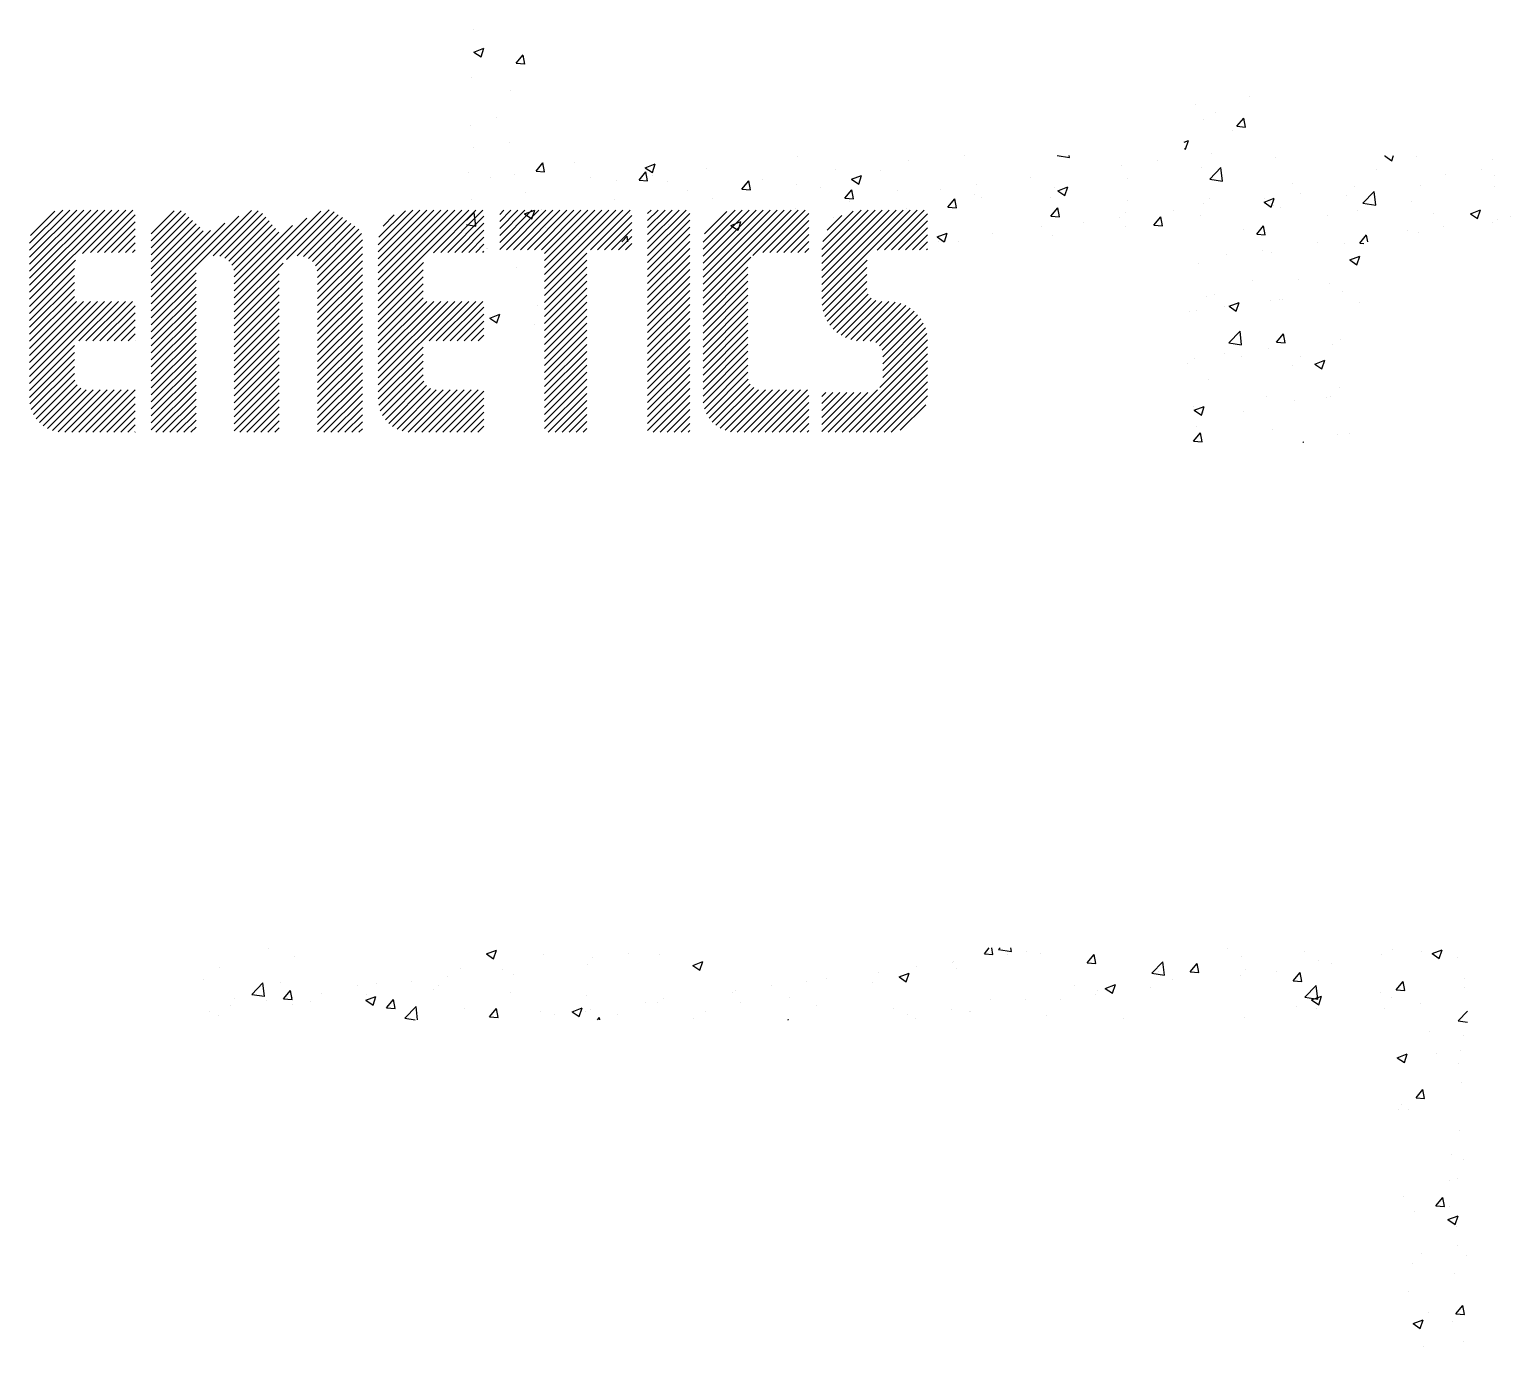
# Paper-space layout 'Layout1' of a CAD drawing. Extents: x -48985 to 14169573, y -18818 to 9731621.
# Drawn here: x 69347 to 79663, y -3382 to 5794 of the extents above; entities that cross this region are included whole.
import ezdxf

# ---------------------------------------------------------------- set-up
doc = ezdxf.new("R2010")
doc.units = 0
doc.header["$LTSCALE"] = 1000
doc.layers.get('0').update_dxf_attribs({"linetype": 'CONTINUOUS'})

# ---------------------------------------------------------------- blocks, each defined once
blk = doc.blocks.new('*X')
at = {"color": 0}
for p, q in [((56393.465, 21917.052), (56393.465, 21917.052)), ((56394.9, 21759.587), (56464.918, 21786.465)), ((56444.658, 21725.992), (56464.935, 21786.421)), ((56394.9, 21759.587), (56444.642, 21726.036)), ((56689.328, 21682.233), (56737.537, 21739.687)), ((56749.116, 21676.959), (56737.553, 21739.642)), ((56689.328, 21682.233), (56749.099, 21677.004)), ((56381.305, 21584.158), (56381.305, 21584.158)), ((56652.391, 21489.769), (56652.391, 21489.769)), ((61797.813, 21447.621), (61797.813, 21447.621)), ((61419.081, 21397.76), (61419.081, 21397.76)), ((61559.611, 21338.122), (61559.611, 21338.122)), ((56552.832, 21302.288), (56552.832, 21302.288)), ((61710.149, 21242.968), (61758.358, 21300.422)), ((61769.937, 21237.69), (61758.374, 21300.373)), ((61478.003, 21288.669), (61478.003, 21288.669)), ((56369.146, 21251.264), (56369.146, 21251.264)), ((61710.149, 21242.968), (61769.921, 21237.739)), ((61680.209, 21211.064), (61680.209, 21211.064)), ((61344.149, 21132.426), (61373.214, 21143.583)), ((61352.953, 21083.106), (61373.229, 21143.535)), ((56639.662, 21128.315), (56639.662, 21128.315)), ((61357.234, 21099.294), (61357.234, 21099.294)), ((56389.322, 21095.357), (56389.322, 21095.357)), ((61344.149, 21089.082), (61352.937, 21083.154)), ((61534.743, 21053.209), (61534.743, 21053.209)), ((60457.943, 21038.591), (60543.764, 21025.282)), ((60543.779, 21025.24), (60542.226, 21038.591)), ((62740.325, 21036.618), (62745.467, 21038.591)), ((62790.083, 21003.017), (62802.019, 21038.591)), ((59810.052, 21037.807), (59810.052, 21037.807)), ((62740.325, 21036.618), (62790.067, 21003.066)), ((58647.497, 21032.874), (58647.497, 21032.874)), ((62958.701, 21031.63), (62958.701, 21031.63)), ((61979.28, 21026.186), (61979.28, 21026.186)), ((63492.524, 21009.075), (63492.524, 21009.075)), ((59420.686, 21004.288), (59420.686, 21004.288)), ((61156.011, 21003.348), (61156.011, 21003.348)), ((56876.373, 20993.347), (56876.373, 20993.347)), ((56828.079, 20930.041), (56876.288, 20987.494)), ((56887.867, 20924.767), (56876.304, 20987.45)), ((57095.398, 20987.343), (57095.398, 20987.343)), ((57588.714, 20954.35), (57658.732, 20981.227)), ((57638.472, 20920.753), (57658.748, 20981.182)), ((60905.671, 20970.39), (60905.671, 20970.39)), ((61465.843, 20955.776), (61465.843, 20955.776)), ((61522.068, 20873.556), (61599.957, 20954.732)), ((61611.02, 20859.72), (61599.972, 20954.69)), ((57588.714, 20954.35), (57638.456, 20920.798)), ((58015.946, 20949.728), (58015.946, 20949.728)), ((62684.696, 20941.669), (62684.696, 20941.669)), ((63414.186, 20940.864), (63414.186, 20940.864)), ((58915.58, 20940.269), (58915.58, 20940.269)), ((59226.866, 20937.702), (59226.866, 20937.702)), ((56828.079, 20930.041), (56887.851, 20924.812)), ((57545.339, 20867.289), (57593.548, 20924.742)), ((57605.127, 20862.014), (57593.564, 20924.697)), ((56356.986, 20918.371), (56356.986, 20918.371)), ((63163.846, 20907.906), (63163.846, 20907.906)), ((56676.855, 20905.749), (56676.855, 20905.749)), ((63505.05, 20902.698), (63505.05, 20902.698)), ((59025.843, 20874.262), (59095.862, 20901.139)), ((59075.601, 20840.664), (59095.877, 20901.093)), ((57637.214, 20899.867), (57637.214, 20899.867)), ((56512.212, 20887.238), (56512.212, 20887.238)), ((60274.121, 20887.245), (60274.121, 20887.245)), ((57210.677, 20883.195), (57210.677, 20883.195)), ((60946.456, 20880.799), (60946.456, 20880.799)), ((59025.843, 20874.262), (59075.586, 20840.71)), ((61522.068, 20873.556), (61611.005, 20859.762)), ((58402.143, 20869.858), (58402.143, 20869.858)), ((57545.339, 20867.289), (57605.111, 20862.06)), ((57386.874, 20866.91), (57386.874, 20866.91)), ((58262.599, 20804.537), (58310.808, 20861.99)), ((58322.387, 20799.262), (58310.824, 20861.944)), ((57744.5, 20860.64), (57744.5, 20860.64)), ((62101.51, 20841.564), (62101.51, 20841.564)), ((58278.322, 20838.085), (58278.322, 20838.085)), ((58643.68, 20837.597), (58643.68, 20837.597)), ((59895.389, 20837.384), (59895.389, 20837.384)), ((62991.614, 20832.287), (62991.614, 20832.287)), ((62532.296, 20824.761), (62532.296, 20824.761)), ((63507.497, 20822.207), (63507.497, 20822.207)), ((60462.973, 20794.174), (60532.991, 20821.052)), ((60512.731, 20760.575), (60533.007, 20821.004)), ((60441.35, 20816.781), (60441.35, 20816.781)), ((58812.145, 20815.53), (58812.145, 20815.53)), ((58262.599, 20804.537), (58322.371, 20799.307)), ((59645.049, 20804.426), (59645.049, 20804.426)), ((58979.86, 20741.785), (59028.069, 20799.238)), ((59039.647, 20736.509), (59028.084, 20799.192)), ((57882.756, 20794.882), (57882.756, 20794.882)), ((60462.973, 20794.174), (60512.715, 20760.623)), ((59345.967, 20792.975), (59345.967, 20792.975)), ((62589.309, 20708.037), (62667.198, 20789.213)), ((62678.261, 20694.2), (62667.213, 20789.17)), ((56755.324, 20783.764), (56755.324, 20783.764)), ((62153.564, 20774.9), (62153.564, 20774.9)), ((59879.79, 20770.42), (59879.79, 20770.42)), ((62472.227, 20757.311), (62472.227, 20757.311)), ((60413.612, 20747.865), (60413.612, 20747.865)), ((59927.913, 20746.37), (59927.913, 20746.37)), ((58979.86, 20741.785), (59039.631, 20736.555)), ((61903.224, 20741.942), (61903.224, 20741.942)), ((61518.324, 20741.459), (61518.324, 20741.459)), ((61900.102, 20714.086), (61970.121, 20740.964)), ((61949.86, 20680.486), (61970.136, 20740.916)), ((58060.494, 20737.493), (58060.494, 20737.493)), ((59697.12, 20679.033), (59745.329, 20736.486)), ((59756.907, 20673.756), (59745.345, 20736.439)), ((56376.592, 20733.903), (56376.592, 20733.903)), ((57377.649, 20730.864), (57377.649, 20730.864)), ((60947.434, 20725.31), (60947.434, 20725.31)), ((62924.311, 20722.102), (62924.311, 20722.102)), ((59013.499, 20721.281), (59013.499, 20721.281)), ((61900.102, 20714.086), (61949.844, 20680.535)), ((62589.309, 20708.037), (62678.246, 20694.243)), ((61481.257, 20702.756), (61481.257, 20702.756)), ((61967.12, 20693.292), (61967.12, 20693.292)), ((62015.079, 20680.201), (62015.079, 20680.201)), ((59697.12, 20679.033), (59756.891, 20673.803)), ((60414.38, 20616.28), (60462.589, 20673.734)), ((60474.167, 20611.004), (60462.605, 20673.686)), ((58634.767, 20671.42), (58634.767, 20671.42)), ((59408.526, 20671.394), (59408.526, 20671.394)), ((63337.232, 20633.999), (63407.25, 20660.876)), ((63386.989, 20600.398), (63407.266, 20660.827)), ((56864.213, 20660.453), (56864.213, 20660.453)), ((56748.491, 20631.818), (56818.51, 20658.696)), ((56798.249, 20598.222), (56818.526, 20658.652)), ((61271.674, 20658.797), (61271.674, 20658.797)), ((62548.902, 20657.646), (62548.902, 20657.646)), ((56344.149, 20588.305), (56396.331, 20642.69)), ((56407.394, 20547.681), (56396.346, 20642.651)), ((60935.137, 20641.354), (60935.137, 20641.354)), ((58384.427, 20638.462), (58384.427, 20638.462)), ((57477.308, 20637.388), (57477.308, 20637.388)), ((63082.724, 20635.091), (63082.724, 20635.091)), ((63337.232, 20633.999), (63386.974, 20600.447)), ((56748.491, 20631.818), (56798.234, 20598.267)), ((61453.683, 20622.882), (61453.683, 20622.882)), ((62341.125, 20621.997), (62341.125, 20621.997)), ((60414.38, 20616.28), (60474.152, 20611.051)), ((63616.547, 20612.536), (63616.547, 20612.536)), ((61131.64, 20553.528), (61179.849, 20610.982)), ((61191.427, 20548.251), (61179.865, 20610.934)), ((60892.942, 20608.936), (60892.942, 20608.936)), ((58903.42, 20607.375), (58903.42, 20607.375)), ((63529.848, 20596.314), (63529.848, 20596.314)), ((56344.826, 20585.477), (56344.826, 20585.477)), ((58185.621, 20551.731), (58255.639, 20578.608)), ((58242.243, 20538.591), (58255.655, 20578.563)), ((60642.602, 20575.978), (60642.602, 20575.978)), ((63492.89, 20569.804), (63492.89, 20569.804)), ((56344.149, 20557.526), (56407.379, 20547.72)), ((57752.877, 20555.317), (57752.877, 20555.317)), ((61131.64, 20553.528), (61191.412, 20548.299)), ((58185.621, 20551.731), (58205.101, 20538.591)), ((61848.9, 20490.776), (61897.109, 20548.229)), ((61908.687, 20485.498), (61897.125, 20548.181)), ((60934.297, 20547.905), (60934.297, 20547.905)), ((63151.116, 20546.453), (63151.116, 20546.453)), ((60351.951, 20541.249), (60351.951, 20541.249)), ((58205.101, 20538.591), (58235.363, 20518.179)), ((58235.379, 20518.134), (58242.243, 20538.591)), ((56894.122, 20537.283), (56894.122, 20537.283)), ((58389.983, 20536.965), (58389.983, 20536.965)), ((61757.939, 20521.892), (61757.939, 20521.892)), ((62900.777, 20513.495), (62900.777, 20513.495)), ((57374.145, 20505.456), (57374.145, 20505.456)), ((62979.454, 20499.393), (62979.454, 20499.393)), ((59622.75, 20471.643), (59692.769, 20498.521)), ((59672.691, 20438.591), (59692.784, 20498.474)), ((60011.051, 20492.833), (60011.051, 20492.833)), ((61848.9, 20490.776), (61908.672, 20485.547)), ((62566.16, 20428.024), (62614.37, 20485.477)), ((62623.025, 20438.591), (62614.385, 20485.428)), ((60429.19, 20483.887), (60429.19, 20483.887)), ((57426.555, 20438.591), (57463.572, 20477.171)), ((57468.07, 20438.591), (57463.587, 20477.131)), ((57123.805, 20472.498), (57123.805, 20472.498)), ((59622.75, 20471.643), (59671.751, 20438.591)), ((57870.596, 20461.988), (57870.596, 20461.988)), ((59632.319, 20442.972), (59632.319, 20442.972)), ((59768.765, 20441.144), (59768.765, 20441.144)), ((62269.226, 20430.349), (62269.226, 20430.349)), ((62566.16, 20428.024), (62594.149, 20425.575)), ((62460.067, 20424.417), (62460.067, 20424.417)), ((56482.12, 20394.754), (56482.12, 20394.754)), ((56492.255, 20389.353), (56492.255, 20389.353)), ((61890.494, 20380.488), (61890.494, 20380.488)), ((61954.96, 20360.399), (61954.96, 20360.399)), ((61640.154, 20347.531), (61640.154, 20347.531)), ((62497.009, 20311.467), (62567.028, 20338.345)), ((62546.767, 20277.867), (62567.043, 20338.296)), ((62497.009, 20311.467), (62546.751, 20277.916)), ((61441.524, 20289.988), (61441.524, 20289.988)), ((56692.968, 20260.429), (56692.968, 20260.429)), ((62139.848, 20171.936), (62139.848, 20171.936)), ((61820.345, 20169.205), (61820.345, 20169.205)), ((62354.167, 20146.65), (62354.167, 20146.65)), ((62447.907, 20091.523), (62447.907, 20091.523)), ((61556.662, 20071.831), (61556.662, 20071.831)), ((61497.37, 20057.435), (61497.37, 20057.435)), ((62006.157, 20035.938), (62006.157, 20035.938)), ((62031.192, 20034.88), (62031.192, 20034.88)), ((61942.8, 20027.505), (61942.8, 20027.505)), ((61656.787, 19988.936), (61726.805, 20015.814)), ((61706.544, 19955.337), (61726.82, 20015.766)), ((62565.015, 20012.326), (62565.015, 20012.326)), ((56839.893, 19994.665), (56839.893, 19994.665)), ((61656.787, 19988.936), (61706.529, 19955.385)), ((61627.425, 19986.077), (61627.425, 19986.077)), ((61429.364, 19957.094), (61429.364, 19957.094)), ((61377.085, 19953.119), (61377.085, 19953.119)), ((56505.176, 19906.668), (56575.195, 19933.546)), ((56554.933, 19873.073), (56575.21, 19933.502)), ((56505.176, 19906.668), (56554.918, 19873.117)), ((56816.991, 19863.89), (56816.991, 19863.89)), ((61654.647, 19733.918), (61732.536, 19815.095)), ((61743.599, 19720.083), (61732.55, 19815.052)), ((61987.652, 19738.584), (62035.861, 19796.037)), ((62047.438, 19733.306), (62035.876, 19795.989)), ((62435.747, 19758.629), (62435.747, 19758.629)), ((61987.652, 19738.584), (62047.423, 19733.355)), ((61654.647, 19733.918), (61743.584, 19720.125)), ((62374.637, 19724.671), (62374.637, 19724.671)), ((61930.641, 19694.611), (61930.641, 19694.611)), ((61621.393, 19660.896), (61621.393, 19660.896)), ((61743.087, 19641.526), (61743.087, 19641.526)), ((62155.215, 19638.342), (62155.215, 19638.342)), ((61417.204, 19624.2), (61417.204, 19624.2)), ((62253.694, 19586.317), (62323.712, 19613.195)), ((62303.451, 19552.717), (62323.727, 19613.146)), ((61364.355, 19591.665), (61364.355, 19591.665)), ((62253.694, 19586.317), (62303.436, 19552.766)), ((62098.561, 19575.272), (62098.561, 19575.272)), ((61515.375, 19475.167), (61515.375, 19475.167)), ((62423.587, 19425.736), (62423.587, 19425.736)), ((62361.908, 19363.217), (62361.908, 19363.217)), ((61918.481, 19361.717), (61918.481, 19361.717)), ((62338.176, 19355.705), (62338.176, 19355.705)), ((62111.568, 19330.26), (62111.568, 19330.26)), ((61405.044, 19291.306), (61405.044, 19291.306)), ((61413.471, 19263.786), (61483.49, 19290.664)), ((61463.228, 19230.187), (61483.504, 19290.616)), ((61413.471, 19263.786), (61463.214, 19230.235)), ((61754.99, 19255.6), (61754.99, 19255.6)), ((61480.018, 19247.114), (61480.018, 19247.114)), ((61426.658, 19149.901), (61426.658, 19149.901)), ((61960.481, 19127.346), (61960.481, 19127.346)), ((61409.143, 19049.144), (61457.352, 19106.597)), ((61468.929, 19043.866), (61457.366, 19106.549)), ((62494.303, 19104.791), (62494.303, 19104.791)), ((62411.427, 19092.842), (62411.427, 19092.842)), ((61409.143, 19049.144), (61468.914, 19043.915)), ((62170.204, 19038.591), (62174.612, 19043.845)), ((62175.586, 19038.591), (62174.626, 19043.796)), ((59951.119, 15476.44), (59985.827, 15517.803)), ((60010.902, 15471.163), (60002.299, 15517.803)), ((60050.482, 15506.406), (60061.417, 15517.803)), ((60139.43, 15492.572), (60136.494, 15517.803)), ((61648.115, 15516.015), (61648.115, 15516.015)), ((54964.523, 15511.11), (54964.523, 15511.11)), ((60050.482, 15506.406), (60139.418, 15492.612)), ((62797.056, 15505.986), (62797.056, 15505.986)), ((63071.154, 15477.861), (63141.172, 15504.738)), ((63120.907, 15444.26), (63141.184, 15504.689)), ((56482.414, 15475.68), (56552.432, 15502.558)), ((56532.167, 15442.085), (56552.444, 15502.514)), ((62181.937, 15493.46), (62181.937, 15493.46)), ((60246.792, 15490.479), (60246.792, 15490.479)), ((62999.669, 15489.623), (62999.669, 15489.623)), ((57473.038, 15481.584), (57473.038, 15481.584)), ((63071.154, 15477.861), (63120.896, 15444.309)), ((59951.119, 15476.44), (60010.891, 15471.21)), ((56482.414, 15475.68), (56532.156, 15442.129)), ((60340.156, 15476.083), (60340.156, 15476.083)), ((56882.327, 15472.117), (56882.327, 15472.117)), ((60668.379, 15413.688), (60716.588, 15471.141)), ((60728.162, 15408.411), (60716.6, 15471.093)), ((62715.759, 15470.905), (62715.759, 15470.905)), ((60109.944, 15468.961), (60109.944, 15468.961)), ((57688.198, 15468.581), (57688.198, 15468.581)), ((55143.885, 15457.64), (55143.885, 15457.64)), ((61746.144, 15456.727), (61746.144, 15456.727)), ((57222.698, 15448.626), (57222.698, 15448.626)), ((63249.582, 15448.35), (63249.582, 15448.35)), ((62277.669, 15431.009), (62277.669, 15431.009)), ((57919.543, 15395.593), (57989.562, 15422.47)), ((57969.297, 15361.996), (57989.573, 15422.425)), ((61117.723, 15340.887), (61195.611, 15422.063)), ((61206.67, 15327.052), (61195.622, 15422.022)), ((59733.355, 15420.068), (59733.355, 15420.068)), ((59731.212, 15419.1), (59731.212, 15419.1)), ((60668.379, 15413.688), (60728.151, 15408.458)), ((61385.639, 15350.935), (61433.848, 15408.389)), ((61445.422, 15345.658), (61433.86, 15408.341)), ((62368.119, 15406.478), (62368.119, 15406.478)), ((57183.092, 15404.562), (57183.092, 15404.562)), ((57919.543, 15395.593), (57969.285, 15362.041)), ((59480.873, 15386.142), (59480.873, 15386.142)), ((54624.498, 15382.663), (54624.498, 15382.663)), ((59756.97, 15375.978), (59756.97, 15375.978)), ((56299.141, 15372.012), (56299.141, 15372.012)), ((61772.562, 15366.991), (61772.562, 15366.991)), ((56591.147, 15365.481), (56591.147, 15365.481)), ((61162.958, 15356.622), (61162.958, 15356.622)), ((61989.387, 15356.617), (61989.387, 15356.617)), ((61385.639, 15350.935), (61445.411, 15345.706)), ((62102.899, 15288.183), (62151.109, 15345.637)), ((62162.683, 15282.905), (62151.12, 15345.588)), ((59213.969, 15345.092), (59213.969, 15345.092)), ((59356.672, 15315.505), (59426.691, 15342.382)), ((59406.426, 15281.907), (59426.702, 15342.336)), ((61117.723, 15340.887), (61206.659, 15327.093)), ((56669.655, 15334.151), (56669.655, 15334.151)), ((61739.047, 15323.659), (61739.047, 15323.659)), ((56212.415, 15315.62), (56212.415, 15315.62)), ((59356.672, 15315.505), (59406.415, 15281.953)), ((63294.426, 15306.981), (63294.426, 15306.981)), ((58849.322, 15302.997), (58849.322, 15302.997)), ((54513.688, 15298.233), (54513.688, 15298.233)), ((61259.126, 15296.58), (61259.126, 15296.58)), ((62102.899, 15288.183), (62162.671, 15282.954)), ((55962.076, 15282.662), (55962.076, 15282.662)), ((62820.16, 15225.431), (62868.369, 15282.885)), ((62879.943, 15220.152), (62868.38, 15282.835)), ((58708.862, 15281.074), (58708.862, 15281.074)), ((54846.855, 15194.363), (54924.744, 15275.54)), ((54935.803, 15180.533), (54924.755, 15275.502)), ((55047.511, 15275.678), (55047.511, 15275.678)), ((59173.784, 15275.873), (59173.784, 15275.873)), ((55715.954, 15271.907), (55715.954, 15271.907)), ((60793.802, 15235.417), (60863.82, 15262.295)), ((60843.555, 15201.818), (60863.832, 15262.247)), ((56150.268, 15259.175), (56150.268, 15259.175)), ((60579.772, 15256.517), (60579.772, 15256.517)), ((62184.964, 15175.368), (62262.852, 15256.544)), ((62273.911, 15161.532), (62262.863, 15256.502)), ((55581.333, 15253.123), (55581.333, 15253.123)), ((58470.59, 15253.136), (58470.59, 15253.136)), ((63298.333, 15243.502), (63298.333, 15243.502)), ((61107.497, 15240.514), (61107.497, 15240.514)), ((60793.802, 15235.417), (60843.544, 15201.866)), ((56115.156, 15230.568), (56115.156, 15230.568)), ((62820.16, 15225.431), (62879.931, 15220.202)), ((60739.739, 15221.604), (60739.739, 15221.604)), ((55069.049, 15163.513), (55117.258, 15220.966)), ((55128.832, 15158.24), (55117.269, 15220.923)), ((58220.25, 15220.178), (58220.25, 15220.178)), ((58195.425, 15210.663), (58195.425, 15210.663)), ((56648.978, 15208.014), (56648.978, 15208.014)), ((62711.24, 15206.876), (62711.24, 15206.876)), ((55330.525, 15199.517), (55330.525, 15199.517)), ((55645.162, 15195.156), (55645.162, 15195.156)), ((54846.855, 15194.363), (54935.792, 15180.57)), ((60728.765, 15190.653), (60728.765, 15190.653)), ((57182.8, 15185.459), (57182.8, 15185.459)), ((62230.931, 15155.329), (62300.95, 15182.207)), ((62280.685, 15121.729), (62300.961, 15182.158)), ((55642.191, 15153.149), (55712.21, 15180.027)), ((55691.945, 15119.554), (55712.221, 15179.983)), ((58590.598, 15175.768), (58590.598, 15175.768)), ((62184.964, 15175.368), (62273.9, 15161.574)), ((62784.896, 15173.092), (62784.896, 15173.092)), ((55132.768, 15171.802), (55132.768, 15171.802)), ((54724.536, 15163.908), (54724.536, 15163.908)), ((55069.049, 15163.513), (55128.821, 15158.283)), ((57716.623, 15162.904), (57716.623, 15162.904)), ((55786.309, 15100.76), (55834.518, 15158.214)), ((55846.092, 15095.487), (55834.53, 15158.17)), ((60478.425, 15157.695), (60478.425, 15157.695)), ((60234.632, 15157.585), (60234.632, 15157.585)), ((59996.585, 15156.412), (59996.585, 15156.412)), ((62230.931, 15155.329), (62280.674, 15121.778)), ((55642.191, 15153.149), (55691.933, 15119.598)), ((54951.793, 15149.656), (54951.793, 15149.656)), ((55258.359, 15141.353), (55258.359, 15141.353)), ((58250.445, 15140.349), (58250.445, 15140.349)), ((57588.7, 15137.033), (57588.7, 15137.033)), ((57676.038, 15135.687), (57676.038, 15135.687)), ((62986.94, 15128.169), (62986.94, 15128.169)), ((55131.725, 15124.746), (55131.725, 15124.746)), ((55792.181, 15118.798), (55792.181, 15118.798)), ((58784.268, 15117.794), (58784.268, 15117.794)), ((54701.454, 15116.698), (54701.454, 15116.698)), ((55914.097, 15028.844), (55991.985, 15110.021)), ((56002.72, 15017.803), (55991.996, 15109.983)), ((62128.054, 15106.771), (62128.054, 15106.771)), ((55786.309, 15100.76), (55846.081, 15095.531)), ((57079.321, 15073.061), (57149.339, 15099.939)), ((57129.074, 15039.465), (57149.35, 15099.894)), ((62265.509, 15098.115), (62265.509, 15098.115)), ((56326.003, 15096.243), (56326.003, 15096.243)), ((56503.569, 15038.008), (56551.778, 15095.462)), ((56563.352, 15032.734), (56551.79, 15095.417)), ((59318.09, 15095.239), (59318.09, 15095.239)), ((62736.6, 15095.211), (62736.6, 15095.211)), ((57209.968, 15087.172), (57209.968, 15087.172)), ((59721.196, 15087.175), (59721.196, 15087.175)), ((63252.205, 15009.849), (63317.931, 15078.349)), ((58007.412, 15075.663), (58007.412, 15075.663)), ((59846.875, 15074.55), (59846.875, 15074.55)), ((56859.826, 15073.689), (56859.826, 15073.689)), ((57079.321, 15073.061), (57129.063, 15039.51)), ((59851.913, 15072.684), (59851.913, 15072.684)), ((54549.582, 15071.697), (54549.582, 15071.697)), ((57170.932, 15071.668), (57170.932, 15071.668)), ((59413.399, 15056.307), (59413.399, 15056.307)), ((56959.628, 15054.214), (56959.628, 15054.214)), ((57393.648, 15051.134), (57393.648, 15051.134)), ((60385.735, 15050.129), (60385.735, 15050.129)), ((54612.338, 15049.77), (54612.338, 15049.77)), ((56503.569, 15038.008), (56563.341, 15032.779)), ((61760.403, 15034.097), (61760.403, 15034.097)), ((57256.53, 15017.803), (57269.039, 15032.709)), ((57271.791, 15017.803), (57269.05, 15032.664)), ((55914.097, 15028.844), (55985.29, 15017.803)), ((57927.471, 15028.579), (57927.471, 15028.579)), ((60919.557, 15027.575), (60919.557, 15027.575)), ((59468.143, 15024.689), (59468.143, 15024.689)), ((58581.132, 15017.803), (58586.469, 15019.851)), ((58585.808, 15017.803), (58586.48, 15019.806)), ((63252.205, 15009.849), (63317.931, 14999.655)), ((63054.847, 14937.355), (63054.847, 14937.355)), ((63286.173, 14910.608), (63286.173, 14910.608)), ((63265.695, 14803.03), (63265.695, 14803.03)), ((63102.602, 14783.618), (63102.602, 14783.618)), ((62827.838, 14752.711), (62897.857, 14779.588)), ((62877.591, 14719.11), (62897.868, 14779.539)), ((62827.838, 14752.711), (62877.581, 14719.159)), ((63253.139, 14710.317), (63253.139, 14710.317)), ((63274.013, 14577.715), (63274.013, 14577.715)), ((62958.911, 14473.239), (63007.12, 14530.692)), ((63018.693, 14467.96), (63007.131, 14530.643)), ((62958.911, 14473.239), (63018.683, 14468.01)), ((62855.896, 14429.046), (62855.896, 14429.046)), ((62909.568, 14390.645), (62909.568, 14390.645)), ((62839.533, 14389.207), (62839.533, 14389.207)), ((63261.853, 14244.821), (63261.853, 14244.821)), ((63208.013, 14077.94), (63208.013, 14077.94)), ((63291.477, 14040.689), (63291.477, 14040.689)), ((63249.693, 13911.927), (63249.693, 13911.927)), ((63194.983, 13895.496), (63194.983, 13895.496)), ((62872.009, 13783.726), (62872.009, 13783.726)), ((63097.662, 13721.047), (63145.871, 13778.5)), ((63157.444, 13715.768), (63145.882, 13778.451)), ((63097.662, 13721.047), (63157.434, 13715.818)), ((63195.284, 13716.486), (63195.284, 13716.486)), ((62944.944, 13683.528), (62944.944, 13683.528)), ((63181.43, 13624.942), (63251.449, 13651.819)), ((63231.182, 13591.341), (63251.459, 13651.77)), ((63181.43, 13624.942), (63231.172, 13591.39)), ((63237.533, 13579.033), (63237.533, 13579.033)), ((63250.19, 13444.026), (63250.19, 13444.026)), ((62996.032, 13387.187), (62996.032, 13387.187)), ((63310.946, 13371.935), (63310.946, 13371.935)), ((62932.214, 13322.074), (62932.214, 13322.074)), ((63225.374, 13246.139), (63225.374, 13246.139)), ((62906.619, 13124.354), (62906.619, 13124.354)), ((63236.414, 12968.855), (63284.623, 13026.308)), ((63296.195, 12963.576), (63284.632, 13026.258)), ((63047.877, 12977.524), (63047.877, 12977.524)), ((63236.414, 12968.855), (63296.185, 12963.625)), ((62938.115, 12899.792), (63008.133, 12926.669)), ((62987.866, 12866.191), (63008.143, 12926.62)), ((63213.214, 12913.245), (63213.214, 12913.245)), ((62938.115, 12899.792), (62987.857, 12866.24)), ((63288.528, 12774.398), (63288.528, 12774.398)), ((63012.145, 12741.867), (63012.145, 12741.867)), ((368.335, 19.643), (371.711, 23.019)), ((368.335, 19.908), (371.445, 23.019)), ((368.335, 20.173), (371.18, 23.019)), ((368.335, 20.438), (370.915, 23.019)), ((368.335, 20.703), (370.65, 23.019)), ((368.335, 20.968), (370.385, 23.019)), ((368.335, 21.234), (370.12, 23.019)), ((368.335, 21.499), (369.854, 23.019)), ((368.335, 21.764), (369.589, 23.019)), ((370.333, 21.376), (371.976, 23.019)), ((370.641, 21.419), (372.241, 23.019)), ((372.935, 19.205), (376.742, 23.012)), ((372.935, 22.121), (373.811, 22.998)), ((372.935, 21.856), (374.074, 22.995)), ((375.284, 21.289), (376.987, 22.991)), ((376.085, 19.438), (379.68, 23.033)), ((381.535, 19.584), (384.969, 23.019)), ((381.535, 19.85), (384.704, 23.019)), ((381.535, 20.115), (384.438, 23.019)), ((381.535, 20.38), (384.173, 23.019)), ((381.535, 20.645), (383.908, 23.019)), ((381.535, 20.91), (383.643, 23.019)), ((381.535, 21.175), (383.378, 23.019)), ((381.535, 21.441), (383.113, 23.019)), ((381.535, 21.706), (382.847, 23.019)), ((381.555, 21.991), (382.562, 22.999)), ((383.621, 21.405), (385.234, 23.019)), ((383.899, 21.419), (385.499, 23.019)), ((386.135, 22.859), (386.295, 23.019)), ((386.135, 22.593), (386.56, 23.019)), ((386.135, 22.328), (386.825, 23.019)), ((386.135, 22.063), (387.09, 23.019)), ((386.135, 21.798), (387.355, 23.019)), ((386.135, 21.533), (387.62, 23.019)), ((386.386, 21.519), (387.886, 23.019)), ((386.651, 21.519), (388.151, 23.019)), ((386.916, 21.519), (388.416, 23.019)), ((387.181, 21.519), (388.681, 23.019)), ((387.446, 21.519), (388.946, 23.019)), ((387.711, 21.519), (389.211, 23.019)), ((387.835, 21.377), (389.477, 23.019)), ((387.835, 21.111), (389.742, 23.019)), ((387.835, 20.846), (390.007, 23.019)), ((387.835, 20.581), (390.272, 23.019)), ((387.835, 20.316), (390.537, 23.019)), ((387.835, 20.051), (390.802, 23.019)), ((389.568, 21.519), (391.068, 23.019)), ((391.735, 22.89), (391.863, 23.019)), ((391.735, 22.625), (392.128, 23.019)), ((391.735, 22.36), (392.393, 23.019)), ((391.735, 22.095), (392.659, 23.019)), ((391.735, 21.829), (392.924, 23.019)), ((391.735, 21.564), (393.189, 23.019)), ((393.835, 21.543), (395.31, 23.019)), ((393.835, 21.278), (395.575, 23.019)), ((393.835, 21.013), (395.841, 23.019)), ((393.835, 20.747), (396.106, 23.019)), ((393.835, 20.482), (396.371, 23.019)), ((393.835, 20.217), (396.636, 23.019)), ((393.835, 19.952), (396.901, 23.019)), ((393.835, 19.687), (397.166, 23.019)), ((393.835, 21.809), (395.044, 23.018)), ((395.721, 21.308), (397.432, 23.019)), ((396.097, 21.419), (397.697, 23.019)), ((398.335, 21.27), (400.083, 23.019)), ((398.335, 21.005), (400.348, 23.019)), ((398.335, 20.74), (400.614, 23.019)), ((398.335, 20.474), (400.879, 23.019)), ((398.335, 20.209), (401.144, 23.019)), ((398.335, 19.944), (401.409, 23.019)), ((398.335, 19.679), (401.674, 23.019)), ((398.335, 21.535), (399.818, 23.018)), ((400.428, 21.507), (401.939, 23.019)), ((400.705, 21.519), (402.205, 23.019)), ((368.37, 22.065), (369.288, 22.983)), ((370.906, 21.419), (372.335, 22.847)), ((371.171, 21.419), (372.335, 22.582)), ((372.935, 21.591), (374.234, 22.89)), ((372.935, 19.47), (376.257, 22.792)), ((372.935, 21.326), (374.369, 22.76)), ((372.935, 21.061), (374.504, 22.63)), ((372.935, 19.735), (375.722, 22.522)), ((372.935, 20.795), (374.639, 22.5)), ((375.535, 21.274), (377.154, 22.894)), ((375.727, 21.201), (377.278, 22.753)), ((375.878, 21.087), (377.401, 22.61)), ((375.993, 20.937), (377.523, 22.467)), ((376.085, 19.703), (379.363, 22.981)), ((376.085, 19.968), (378.827, 22.71)), ((376.085, 20.233), (378.292, 22.441)), ((378.057, 21.145), (379.871, 22.959)), ((378.468, 21.29), (380.023, 22.845)), ((378.711, 21.268), (380.179, 22.737)), ((378.897, 21.19), (380.336, 22.628)), ((379.044, 21.071), (380.492, 22.519)), ((381.717, 22.418), (382.135, 22.837)), ((384.164, 21.419), (385.535, 22.789)), ((384.429, 21.419), (385.535, 22.524)), ((389.833, 21.519), (391.135, 22.82)), ((390.098, 21.519), (391.135, 22.555)), ((391.735, 21.299), (393.335, 22.899)), ((391.735, 21.034), (393.335, 22.634)), ((393.887, 22.125), (394.728, 22.967)), ((396.362, 21.419), (397.835, 22.891)), ((396.627, 21.419), (397.835, 22.626)), ((398.368, 21.834), (399.519, 22.985)), ((398.533, 22.264), (399.09, 22.82)), ((400.97, 21.519), (402.335, 22.883)), ((401.235, 21.519), (402.335, 22.618)), ((371.436, 21.419), (372.335, 22.317)), ((371.702, 21.419), (372.335, 22.052)), ((372.935, 20.53), (374.774, 22.37)), ((372.935, 20), (375.188, 22.253)), ((372.935, 20.265), (374.909, 22.24)), ((376.067, 20.746), (377.645, 22.324)), ((376.085, 20.498), (377.767, 22.181)), ((379.154, 20.916), (380.648, 22.41)), ((379.223, 20.72), (380.797, 22.294)), ((379.235, 20.466), (380.9, 22.132)), ((379.235, 20.201), (380.935, 21.901)), ((384.695, 21.419), (385.535, 22.259)), ((384.96, 21.419), (385.535, 21.993)), ((390.363, 21.519), (391.135, 22.29)), ((390.628, 21.519), (391.135, 22.025)), ((391.735, 20.769), (393.335, 22.369)), ((391.735, 20.504), (393.335, 22.104)), ((396.892, 21.419), (397.835, 22.361)), ((397.157, 21.419), (397.835, 22.096)), ((401.5, 21.519), (402.335, 22.353)), ((401.765, 21.519), (402.335, 22.088)), ((371.967, 21.419), (372.335, 21.786)), ((372.232, 21.419), (372.335, 21.521)), ((379.235, 19.936), (380.935, 21.636)), ((379.235, 19.671), (380.935, 21.371)), ((385.225, 21.419), (385.535, 21.728)), ((385.49, 21.419), (385.535, 21.463)), ((387.835, 19.786), (389.435, 21.386)), ((390.893, 21.519), (391.135, 21.76)), ((391.735, 20.238), (393.335, 21.838)), ((391.735, 19.973), (393.335, 21.573)), ((391.735, 19.708), (393.335, 21.308)), ((397.423, 21.419), (397.835, 21.831)), ((397.688, 21.419), (397.835, 21.565)), ((402.03, 21.519), (402.335, 21.823)), ((402.296, 21.519), (402.335, 21.558)), ((368.335, 19.377), (370.077, 21.12)), ((368.335, 19.112), (370.035, 20.812)), ((376.085, 19.173), (377.93, 21.018)), ((379.235, 19.406), (380.935, 21.106)), ((379.235, 19.141), (380.935, 20.841)), ((381.535, 19.319), (383.248, 21.032)), ((381.535, 19.054), (383.235, 20.754)), ((387.835, 19.52), (389.435, 21.12)), ((387.835, 19.255), (389.435, 20.855)), ((391.735, 19.443), (393.335, 21.043)), ((391.735, 19.178), (393.335, 20.778)), ((393.835, 19.422), (395.646, 21.233)), ((393.835, 19.156), (395.535, 20.856)), ((398.342, 19.421), (400.046, 21.125)), ((398.381, 19.195), (400.035, 20.849)), ((368.335, 18.847), (370.035, 20.547)), ((368.335, 18.582), (370.035, 20.282)), ((372.935, 18.939), (374.636, 20.641)), ((372.935, 18.674), (374.635, 20.374)), ((376.085, 18.907), (377.785, 20.608)), ((376.085, 18.642), (377.785, 20.342)), ((379.235, 18.875), (380.935, 20.575)), ((379.235, 18.61), (380.935, 20.31)), ((381.535, 18.789), (383.235, 20.489)), ((381.535, 18.524), (383.235, 20.224)), ((387.835, 18.99), (389.435, 20.59)), ((387.835, 18.725), (389.435, 20.325)), ((391.735, 18.913), (393.335, 20.513)), ((391.735, 18.647), (393.335, 20.247)), ((393.835, 18.891), (395.535, 20.591)), ((393.835, 18.626), (395.535, 20.326)), ((398.447, 18.996), (400.035, 20.583)), ((398.534, 18.818), (400.035, 20.318)), ((368.335, 18.317), (370.035, 20.017)), ((368.335, 18.052), (370.035, 19.752)), ((372.935, 18.409), (374.635, 20.109)), ((372.935, 18.144), (374.635, 19.844)), ((376.085, 18.377), (377.785, 20.077)), ((376.085, 18.112), (377.785, 19.812)), ((379.235, 18.345), (380.935, 20.045)), ((379.235, 18.08), (380.935, 19.78)), ((381.535, 18.259), (383.235, 19.959)), ((381.535, 17.993), (383.235, 19.693)), ((387.835, 18.46), (389.435, 20.06)), ((387.835, 18.195), (389.435, 19.795)), ((391.735, 18.382), (393.335, 19.982)), ((391.735, 18.117), (393.335, 19.717)), ((393.835, 18.361), (395.535, 20.061)), ((393.835, 18.096), (395.535, 19.796)), ((398.64, 18.658), (400.035, 20.053)), ((398.762, 18.516), (400.088, 19.841)), ((398.902, 18.39), (400.203, 19.691)), ((368.335, 16.461), (371.439, 19.565)), ((368.335, 16.726), (371.174, 19.565)), ((368.335, 16.991), (370.908, 19.565)), ((368.335, 17.256), (370.643, 19.565)), ((368.335, 17.521), (370.378, 19.565)), ((368.335, 17.786), (370.113, 19.565)), ((370.204, 18.065), (371.704, 19.565)), ((370.469, 18.065), (371.969, 19.565)), ((370.734, 18.065), (372.234, 19.565)), ((370.999, 18.065), (372.335, 19.4)), ((371.265, 18.065), (372.335, 19.135)), ((372.935, 17.879), (374.635, 19.579)), ((372.935, 17.614), (374.635, 19.314)), ((376.085, 17.847), (377.785, 19.547)), ((376.085, 17.582), (377.785, 19.282)), ((379.235, 17.815), (380.935, 19.515)), ((379.235, 17.55), (380.935, 19.25)), ((381.535, 17.728), (383.371, 19.565)), ((381.535, 17.463), (383.636, 19.565)), ((381.535, 17.198), (383.902, 19.565)), ((381.535, 16.933), (384.167, 19.565)), ((381.535, 16.668), (384.432, 19.565)), ((381.535, 16.402), (384.697, 19.565)), ((383.462, 18.065), (384.962, 19.565)), ((383.727, 18.065), (385.227, 19.565)), ((383.993, 18.065), (385.493, 19.565)), ((384.258, 18.065), (385.535, 19.342)), ((384.523, 18.065), (385.535, 19.077)), ((387.835, 17.929), (389.435, 19.529)), ((387.835, 17.664), (389.435, 19.264)), ((391.735, 17.852), (393.335, 19.452)), ((391.735, 17.587), (393.335, 19.187)), ((393.835, 17.831), (395.535, 19.531)), ((393.835, 17.565), (395.535, 19.265)), ((399.058, 18.281), (400.37, 19.593)), ((399.233, 18.191), (400.607, 19.565)), ((399.428, 18.121), (400.872, 19.564)), ((399.649, 18.076), (401.112, 19.539)), ((399.902, 18.065), (401.321, 19.484)), ((400.167, 18.064), (401.508, 19.405)), ((400.373, 18.005), (401.675, 19.307)), ((400.518, 17.885), (401.825, 19.192)), ((371.53, 18.065), (372.335, 18.87)), ((371.795, 18.065), (372.335, 18.605)), ((372.935, 17.348), (374.635, 19.048)), ((372.935, 17.083), (374.635, 18.783)), ((372.935, 16.818), (374.635, 18.518)), ((376.085, 17.316), (377.785, 19.016)), ((376.085, 17.051), (377.785, 18.751)), ((379.235, 17.284), (380.935, 18.984)), ((379.235, 17.019), (380.935, 18.719)), ((384.788, 18.065), (385.535, 18.811)), ((385.053, 18.065), (385.535, 18.546)), ((387.835, 17.399), (389.435, 18.999)), ((387.835, 17.134), (389.435, 18.734)), ((391.735, 17.322), (393.335, 18.922)), ((391.735, 17.056), (393.335, 18.656)), ((393.835, 17.3), (395.535, 19)), ((393.835, 17.035), (395.535, 18.735)), ((400.612, 17.714), (401.958, 19.059)), ((400.635, 17.471), (402.074, 18.91)), ((400.635, 17.206), (402.172, 18.744)), ((400.635, 16.941), (402.251, 18.558)), ((372.06, 18.065), (372.335, 18.339)), ((372.325, 18.065), (372.335, 18.074)), ((372.935, 16.553), (374.635, 18.253)), ((372.935, 16.288), (374.635, 17.988)), ((376.085, 16.786), (377.785, 18.486)), ((376.085, 16.521), (377.785, 18.221)), ((376.085, 16.256), (377.785, 17.956)), ((379.235, 16.754), (380.935, 18.454)), ((379.235, 16.489), (380.935, 18.189)), ((385.318, 18.065), (385.535, 18.281)), ((387.835, 16.869), (389.435, 18.469)), ((387.835, 16.604), (389.435, 18.204)), ((391.735, 16.791), (393.335, 18.391)), ((391.735, 16.526), (393.335, 18.126)), ((393.835, 16.77), (395.535, 18.47)), ((393.835, 16.505), (395.535, 18.205)), ((400.533, 16.309), (402.334, 18.11)), ((400.635, 16.676), (402.308, 18.349)), ((368.335, 16.195), (370.035, 17.895)), ((368.335, 15.93), (370.035, 17.63)), ((372.935, 16.023), (374.635, 17.723)), ((372.935, 15.757), (374.635, 17.457)), ((376.085, 15.991), (377.785, 17.691)), ((376.085, 15.725), (377.785, 17.425)), ((379.235, 16.224), (380.935, 17.924)), ((379.235, 15.959), (380.935, 17.659)), ((379.235, 15.693), (380.935, 17.393)), ((381.535, 16.137), (383.235, 17.837)), ((381.535, 15.872), (383.235, 17.572)), ((387.835, 16.338), (389.435, 17.938)), ((387.835, 16.073), (389.435, 17.673)), ((387.835, 15.808), (389.435, 17.408)), ((391.735, 16.261), (393.335, 17.861)), ((391.735, 15.996), (393.335, 17.596)), ((393.835, 16.24), (395.535, 17.94)), ((393.835, 15.974), (395.535, 17.674)), ((393.843, 15.718), (395.535, 17.409)), ((399.1, 14.611), (402.335, 17.845)), ((399.366, 14.611), (402.335, 17.58)), ((368.348, 15.679), (370.035, 17.365)), ((368.399, 15.465), (370.035, 17.1)), ((368.479, 15.279), (370.035, 16.835)), ((372.935, 15.492), (374.635, 17.192)), ((372.935, 15.227), (374.635, 16.927)), ((376.085, 15.46), (377.785, 17.16)), ((376.085, 15.195), (377.785, 16.895)), ((379.235, 15.428), (380.935, 17.128)), ((379.235, 15.163), (380.935, 16.863)), ((381.556, 15.629), (383.235, 17.307)), ((381.614, 15.422), (383.235, 17.042)), ((387.835, 15.543), (389.435, 17.143)), ((387.835, 15.278), (389.435, 16.878)), ((391.735, 15.731), (393.335, 17.331)), ((391.735, 15.465), (393.335, 17.065)), ((393.889, 15.498), (395.535, 17.144)), ((393.964, 15.308), (395.535, 16.879)), ((399.631, 14.611), (402.335, 17.315)), ((399.896, 14.611), (402.335, 17.05)), ((368.581, 15.116), (370.051, 16.586)), ((368.704, 14.974), (370.138, 16.407)), ((368.847, 14.852), (370.278, 16.282)), ((372.935, 14.962), (374.635, 16.662)), ((372.935, 14.697), (374.635, 16.397)), ((376.085, 14.93), (377.785, 16.63)), ((376.085, 14.665), (377.785, 16.365)), ((379.235, 14.898), (380.935, 16.598)), ((379.235, 14.633), (380.935, 16.333)), ((381.699, 15.241), (383.235, 16.777)), ((381.806, 15.083), (383.264, 16.541)), ((381.934, 14.945), (383.364, 16.376)), ((382.081, 14.828), (383.515, 16.262)), ((387.835, 15.013), (389.435, 16.613)), ((387.835, 14.747), (389.435, 16.347)), ((391.735, 15.2), (393.335, 16.8)), ((391.735, 14.935), (393.335, 16.535)), ((391.735, 14.67), (393.335, 16.27)), ((394.062, 15.142), (395.543, 16.622)), ((394.182, 14.996), (395.619, 16.433)), ((394.322, 14.871), (395.751, 16.3)), ((400.161, 14.611), (402.335, 16.785)), ((400.426, 14.611), (402.335, 16.52)), ((369.011, 14.751), (370.475, 16.215)), ((369.198, 14.672), (370.737, 16.211)), ((369.414, 14.623), (371.002, 16.211)), ((369.667, 14.611), (371.267, 16.211)), ((369.932, 14.611), (371.532, 16.211)), ((370.197, 14.611), (371.797, 16.211)), ((370.463, 14.611), (372.063, 16.211)), ((370.728, 14.611), (372.328, 16.211)), ((370.993, 14.611), (372.335, 15.953)), ((373.114, 14.611), (374.635, 16.132)), ((373.379, 14.611), (374.635, 15.866)), ((376.296, 14.611), (377.785, 16.1)), ((376.561, 14.611), (377.785, 15.834)), ((379.478, 14.611), (380.935, 16.068)), ((379.743, 14.611), (380.935, 15.802)), ((382.25, 14.731), (383.73, 16.211)), ((382.443, 14.659), (383.995, 16.211)), ((382.666, 14.617), (384.26, 16.211)), ((382.925, 14.611), (384.525, 16.211)), ((383.191, 14.611), (384.791, 16.211)), ((383.456, 14.611), (385.056, 16.211)), ((383.721, 14.611), (385.321, 16.211)), ((383.986, 14.611), (385.535, 16.16)), ((384.251, 14.611), (385.535, 15.895)), ((387.963, 14.611), (389.435, 16.082)), ((388.229, 14.611), (389.435, 15.817)), ((391.941, 14.611), (393.335, 16.005)), ((392.206, 14.611), (393.335, 15.74)), ((394.482, 14.766), (395.937, 16.221)), ((394.665, 14.684), (396.193, 16.211)), ((394.875, 14.629), (396.458, 16.211)), ((395.123, 14.611), (396.723, 16.211)), ((395.388, 14.611), (396.988, 16.211)), ((395.653, 14.611), (397.253, 16.211)), ((395.918, 14.611), (397.518, 16.211)), ((396.184, 14.611), (397.784, 16.211)), ((396.449, 14.611), (397.835, 15.997)), ((396.714, 14.611), (397.835, 15.732)), ((398.335, 15.967), (398.479, 16.111)), ((398.335, 15.702), (398.744, 16.111)), ((398.335, 15.436), (399.009, 16.111)), ((398.335, 15.171), (399.275, 16.111)), ((398.335, 14.906), (399.54, 16.111)), ((398.335, 14.641), (399.805, 16.111)), ((398.57, 14.611), (400.07, 16.111)), ((398.835, 14.611), (400.437, 16.213)), ((400.691, 14.611), (402.335, 16.254)), ((400.962, 14.617), (402.329, 15.984)), ((371.258, 14.611), (372.335, 15.688)), ((371.523, 14.611), (372.335, 15.423)), ((371.788, 14.611), (372.335, 15.157)), ((373.645, 14.611), (374.635, 15.601)), ((373.91, 14.611), (374.635, 15.336)), ((376.827, 14.611), (377.785, 15.569)), ((377.092, 14.611), (377.785, 15.304)), ((380.009, 14.611), (380.935, 15.537)), ((380.274, 14.611), (380.935, 15.272)), ((384.516, 14.611), (385.535, 15.629)), ((384.782, 14.611), (385.535, 15.364)), ((388.494, 14.611), (389.435, 15.552)), ((388.759, 14.611), (389.435, 15.287)), ((392.471, 14.611), (393.335, 15.474)), ((392.736, 14.611), (393.335, 15.209)), ((396.979, 14.611), (397.835, 15.467)), ((397.244, 14.611), (397.835, 15.202)), ((401.294, 14.683), (402.263, 15.652)), ((372.054, 14.611), (372.335, 14.892)), ((372.319, 14.611), (372.335, 14.627)), ((374.175, 14.611), (374.635, 15.071)), ((374.44, 14.611), (374.635, 14.806)), ((377.357, 14.611), (377.785, 15.039)), ((377.622, 14.611), (377.785, 14.774)), ((380.539, 14.611), (380.935, 15.007)), ((380.804, 14.611), (380.935, 14.742)), ((385.047, 14.611), (385.535, 15.099)), ((385.312, 14.611), (385.535, 14.834)), ((389.024, 14.611), (389.435, 15.022)), ((389.289, 14.611), (389.435, 14.756)), ((393.002, 14.611), (393.335, 14.944)), ((393.267, 14.611), (393.335, 14.679)), ((397.509, 14.611), (397.835, 14.936)), ((397.775, 14.611), (397.835, 14.671))]:
    blk.add_line(p, q, dxfattribs=at)

psp = doc.layouts.get("Layout1")

# ---------------------------------------------------------------- block references
at = {"color": 0, "xscale": 184, "yscale": 184, "zscale": 184}
psp.add_blockref('*X', (1573, 300), dxfattribs=at)
at = {"color": 0}
psp.add_blockref('*X', (16047, -16123), dxfattribs=at)

doc.saveas('drawing.dxf')
